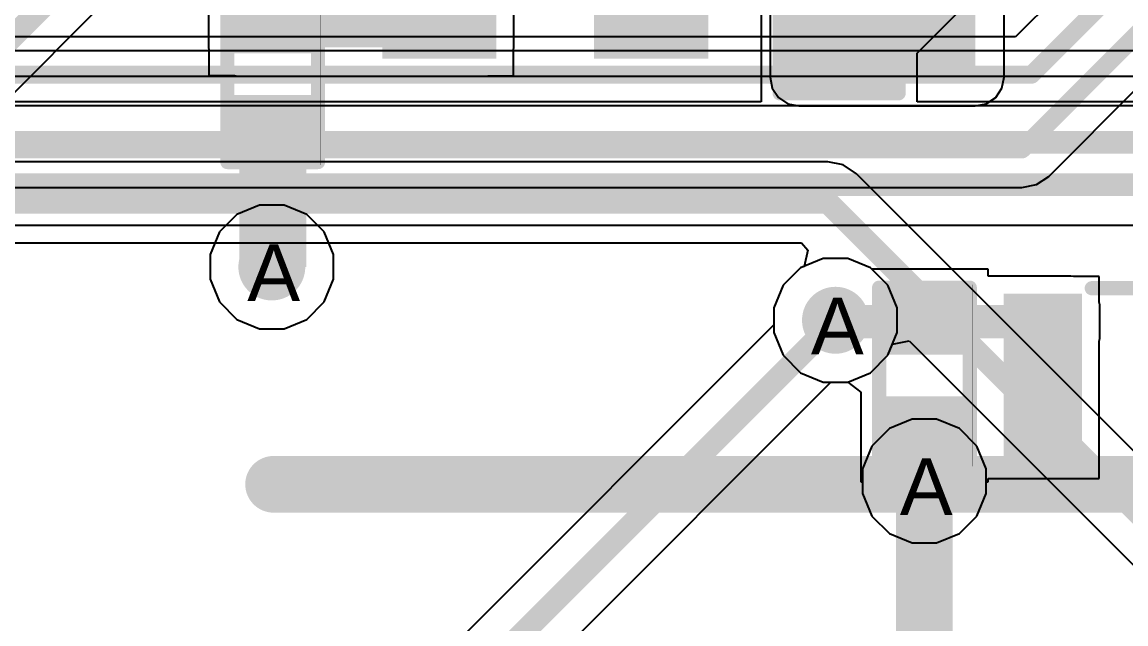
# Model space of a CAD drawing. Header units: inches. Extents: x 0 to 208, y 0 to 213.
# Drawn here: x 4.6695 to 5.0592, y 2.5091 to 2.7214 of the extents above; entities that cross this region are included whole.
import ezdxf

# ---------------------------------------------------------------- set-up
doc = ezdxf.new("R2010")
doc.units = ezdxf.units.IN
doc.header["$MEASUREMENT"] = 0
for name, color, linetype in [('Bottom Layer', 5, 'Continuous'), ('Bottom Overlay', 54, 'Continuous'), ('Bottom Paste', 16, 'Continuous'), ('Bottom Solder', 6, 'Continuous'), ('Drill Drawing', 1, 'Continuous'), ('L2_GND1', 16, 'Continuous'), ('L3_SIG1', 76, 'Continuous'), ('L4_PWR', 90, 'Continuous'), ('L5_GND2', 156, 'Continuous'), ('L6_SIG2', 130, 'Continuous'), ('L7_GND3', 216, 'Continuous'), ('Top Layer', 1, 'Continuous'), ('Top Overlay', 2, 'Continuous'), ('Top Paste', 8, 'Continuous'), ('Top Solder', 216, 'Continuous'), ('Via Holes', 16, 'Continuous')]:
    doc.layers.add(name, color=color, linetype=linetype)
doc.styles.add('Arial', font='', dxfattribs={"height": 0.2})
doc.styles.get('Arial').set_extended_font_data('Arial')

# ---------------------------------------------------------------- blocks, each defined once
blk = doc.blocks.new('R___0402_23')
at = {"layer": 'Top Layer'}
for points in [[(-0.0274998, -0.0124998), (-0.0274998, 0.0125002), (-0.0094998, 0.0125002), (-0.009499800000000001, -0.0124998)], [(0.009500199999999999, -0.0124998), (0.009500200000000002, 0.0125002), (0.0275002, 0.0125002), (0.0275002, -0.0124998)]]:
    blk.add_hatch(color=1, dxfattribs=at).paths.add_polyline_path(points)
at = {"layer": 'Top Paste'}
for points in [[(-0.0274998, -0.0124998), (-0.0274998, 0.0125002), (-0.0094998, 0.0125002), (-0.009499800000000001, -0.0124998)], [(0.009500199999999999, -0.0124998), (0.009500200000000002, 0.0125002), (0.0275002, 0.0125002), (0.0275002, -0.0124998)]]:
    blk.add_hatch(color=8, dxfattribs=at).paths.add_polyline_path(points)
at = {"layer": 'Top Solder'}
for points in [[(-0.0296652, -0.0146652), (-0.0296652, 0.0146656), (-0.007334399999999999, 0.0146656), (-0.007334400000000001, -0.0146652)], [(0.007334799999999999, -0.0146652), (0.007334800000000002, 0.0146656), (0.0296656, 0.0146656), (0.0296656, -0.0146652)]]:
    blk.add_hatch(color=216, dxfattribs=at).paths.add_polyline_path(points)
at = {"layer": 'Top Overlay'}
for points in [[(-0.0309998, 0.0160002, 0.005, 0.005, 0), (0.0310002, 0.0160002, 0.005, 0.005, 0)], [(-0.0309998, 0.0160002, 0.005, 0.005, 0), (-0.0309998, -0.0159998, 0.005, 0.005, 0)], [(0.0310002, 0.0160002, 0.005, 0.005, 0), (0.0310002, -0.0159998, 0.005, 0.005, 0)], [(-0.0309998, -0.0159998, 0.005, 0.005, 0), (0.0310002, -0.0159998, 0.005, 0.005, 0)], [(-0.0319998, -0.0169998, 0.000127, 0.000127, 0), (0.0320002, -0.0169998, 0.000127, 0.000127, 0)]]:
    blk.add_lwpolyline(points, format="xyseb", dxfattribs=at)
for points in [[(-0.0322498, 0.0160002, 0.0025, 0.0025, 1), (-0.0297498, 0.0160002, 0.0025, 0.0025, 1)], [(-0.0322498, 0.0160002, 0.0025, 0.0025, 1), (-0.0297498, 0.0160002, 0.0025, 0.0025, 1)], [(0.0297502, 0.0160002, 0.0025, 0.0025, 1), (0.0322502, 0.0160002, 0.0025, 0.0025, 1)], [(0.0297502, 0.0160002, 0.0025, 0.0025, 1), (0.0322502, 0.0160002, 0.0025, 0.0025, 1)], [(-0.0322498, -0.0159998, 0.0025, 0.0025, 1), (-0.0297498, -0.0159998, 0.0025, 0.0025, 1)], [(-0.0322498, -0.0159998, 0.0025, 0.0025, 1), (-0.0297498, -0.0159998, 0.0025, 0.0025, 1)], [(0.0297502, -0.0159998, 0.0025, 0.0025, 1), (0.0322502, -0.0159998, 0.0025, 0.0025, 1)], [(0.0297502, -0.0159998, 0.0025, 0.0025, 1), (0.0322502, -0.0159998, 0.0025, 0.0025, 1)], [(-0.0320315, -0.0169998, 6.35e-05, 6.35e-05, 1), (-0.0319681, -0.0169998, 6.35e-05, 6.35e-05, 1)], [(0.0319685, -0.0169998, 6.35e-05, 6.35e-05, 1), (0.0320319, -0.0169998, 6.35e-05, 6.35e-05, 1)]]:
    blk.add_lwpolyline(points, format="xyseb", close=True, dxfattribs=at)
blk = doc.blocks.new('R___0603_B_25')
at = {"layer": 'Bottom Layer'}
for points in [[(-0.044999, -0.0175004), (-0.044999, 0.0174996), (-0.014999, 0.0174996), (-0.014999, -0.0175004)], [(0.015001, -0.0175004), (0.015001, 0.0174996), (0.045001, 0.0174996), (0.045001, -0.0175004)]]:
    blk.add_hatch(color=5, dxfattribs=at).paths.add_polyline_path(points)
at = {"layer": 'Bottom Paste'}
for points in [[(-0.044999, -0.0175004), (-0.044999, 0.0174996), (-0.014999, 0.0174996), (-0.014999, -0.0175004)], [(0.015001, -0.0175004), (0.015001, 0.0174996), (0.045001, 0.0174996), (0.045001, -0.0175004)]]:
    blk.add_hatch(color=16, dxfattribs=at).paths.add_polyline_path(points)
at = {"layer": 'Bottom Solder'}
for points in [[(-0.048999, -0.0215004), (-0.048999, 0.0214996), (-0.010999, 0.0214996), (-0.010999, -0.0215004)], [(0.011001, -0.0215004), (0.011001, 0.0214996), (0.049001, 0.0214996), (0.049001, -0.0215004)]]:
    blk.add_hatch(color=6, dxfattribs=at).paths.add_polyline_path(points)
at = {"layer": 'Bottom Overlay'}
for points in [[(-0.047999, 0.0209996, 0.005, 0.005, 0), (-0.047999, -0.0210004, 0.005, 0.005, 0)], [(-0.047999, 0.0209996, 0.005, 0.005, 0), (0.048001, 0.0209996, 0.005, 0.005, 0)], [(0.048001, 0.0209996, 0.005, 0.005, 0), (0.048001, -0.0210004, 0.005, 0.005, 0)], [(-0.047999, -0.0210004, 0.005, 0.005, 0), (0.048001, -0.0210004, 0.005, 0.005, 0)]]:
    blk.add_lwpolyline(points, format="xyseb", dxfattribs=at)
for points in [[(-0.049249, 0.0209996, 0.0025, 0.0025, 1), (-0.046749, 0.0209996, 0.0025, 0.0025, 1)], [(-0.049249, 0.0209996, 0.0025, 0.0025, 1), (-0.046749, 0.0209996, 0.0025, 0.0025, 1)], [(0.046751, 0.0209996, 0.0025, 0.0025, 1), (0.049251, 0.0209996, 0.0025, 0.0025, 1)], [(0.046751, 0.0209996, 0.0025, 0.0025, 1), (0.049251, 0.0209996, 0.0025, 0.0025, 1)], [(-0.049249, -0.0210004, 0.0025, 0.0025, 1), (-0.046749, -0.0210004, 0.0025, 0.0025, 1)], [(-0.049249, -0.0210004, 0.0025, 0.0025, 1), (-0.046749, -0.0210004, 0.0025, 0.0025, 1)], [(0.046751, -0.0210004, 0.0025, 0.0025, 1), (0.049251, -0.0210004, 0.0025, 0.0025, 1)], [(0.046751, -0.0210004, 0.0025, 0.0025, 1), (0.049251, -0.0210004, 0.0025, 0.0025, 1)]]:
    blk.add_lwpolyline(points, format="xyseb", close=True, dxfattribs=at)
blk = doc.blocks.new('SOT_23_57')
at = {"layer": 'Top Layer'}
for points in [[(-0.01614215, 0.05747965), (0.01614135, 0.05747965), (0.01614135, 0.02125915), (-0.01614215, 0.02125915)], [(-0.05354415, -0.02126035), (-0.02126065, -0.02126035), (-0.02126065, -0.05748085), (-0.05354415, -0.05748085)], [(0.02125985, -0.02126035), (0.05354335, -0.02126035), (0.05354335, -0.05748085), (0.02125985, -0.05748085)]]:
    blk.add_hatch(color=1, dxfattribs=at).paths.add_polyline_path(points)
at = {"layer": 'Top Paste'}
for points in [[(-0.01614215, 0.05747965), (0.01614135, 0.05747965), (0.01614135, 0.02125915), (-0.01614215, 0.02125915)], [(-0.05354415, -0.02126035), (-0.02126065, -0.02126035), (-0.02126065, -0.05748085), (-0.05354415, -0.05748085)], [(0.02125985, -0.02126035), (0.05354335, -0.02126035), (0.05354335, -0.05748085), (0.02125985, -0.05748085)]]:
    blk.add_hatch(color=8, dxfattribs=at).paths.add_polyline_path(points)
at = {"layer": 'Top Solder'}
for points in [[(-0.02014215, 0.06147965), (0.02014135, 0.06147965), (0.02014135, 0.01725915), (-0.02014215, 0.01725915)], [(-0.05754415, -0.01726035), (-0.01726065, -0.01726035), (-0.01726065, -0.06148085), (-0.05754415, -0.06148085)], [(0.01725985, -0.01726035), (0.05754335, -0.01726035), (0.05754335, -0.06148085), (0.01725985, -0.06148085)]]:
    blk.add_hatch(color=216, dxfattribs=at).paths.add_polyline_path(points)
at = {"layer": 'Top Overlay'}
for points in [[(-0.0610004, 0.0319994, 0.005, 0.005, 0), (-0.0220004, 0.0319994, 0.005, 0.005, 0)], [(-0.0610004, -0.0230006, 0.005, 0.005, 0), (-0.0610004, 0.0319994, 0.005, 0.005, 0)], [(0.0219996, 0.0319994, 0.005, 0.005, 0), (0.0609996, 0.0319994, 0.005, 0.005, 0)], [(0.0609996, -0.0230006, 0.005, 0.005, 0), (0.0609996, 0.0319994, 0.005, 0.005, 0)], [(-0.0130004, -0.0310006, 0.005, 0.005, 0), (0.0129996, -0.0310006, 0.005, 0.005, 0)], [(-0.0660004, -0.0510006, 0.005, 0.005, 0), (-0.0660004, -0.0410006, 0.005, 0.005, 0)], [(-0.0660004, -0.0410006, 0.005, 0.005, 0), (-0.0610004, -0.0460006, 0.005, 0.005, 0)], [(-0.0660004, -0.0510006, 0.005, 0.005, 0), (-0.0610004, -0.0460006, 0.005, 0.005, 0)]]:
    blk.add_lwpolyline(points, format="xyseb", dxfattribs=at)
for points in [[(-0.0622504, 0.0319994, 0.0025, 0.0025, 1), (-0.0597504, 0.0319994, 0.0025, 0.0025, 1)], [(-0.0622504, 0.0319994, 0.0025, 0.0025, 1), (-0.0597504, 0.0319994, 0.0025, 0.0025, 1)], [(-0.0232504, 0.0319994, 0.0025, 0.0025, 1), (-0.0207504, 0.0319994, 0.0025, 0.0025, 1)], [(0.0207496, 0.0319994, 0.0025, 0.0025, 1), (0.0232496, 0.0319994, 0.0025, 0.0025, 1)], [(0.0597496, 0.0319994, 0.0025, 0.0025, 1), (0.0622496, 0.0319994, 0.0025, 0.0025, 1)], [(0.0597496, 0.0319994, 0.0025, 0.0025, 1), (0.0622496, 0.0319994, 0.0025, 0.0025, 1)], [(-0.0622504, -0.0230006, 0.0025, 0.0025, 1), (-0.0597504, -0.0230006, 0.0025, 0.0025, 1)], [(0.0597496, -0.0230006, 0.0025, 0.0025, 1), (0.0622496, -0.0230006, 0.0025, 0.0025, 1)], [(-0.0142504, -0.0310006, 0.0025, 0.0025, 1), (-0.0117504, -0.0310006, 0.0025, 0.0025, 1)], [(0.0117496, -0.0310006, 0.0025, 0.0025, 1), (0.0142496, -0.0310006, 0.0025, 0.0025, 1)], [(-0.0672504, -0.0410006, 0.0025, 0.0025, 1), (-0.0647504, -0.0410006, 0.0025, 0.0025, 1)], [(-0.0672504, -0.0410006, 0.0025, 0.0025, 1), (-0.0647504, -0.0410006, 0.0025, 0.0025, 1)], [(-0.0622504, -0.0460006, 0.0025, 0.0025, 1), (-0.0597504, -0.0460006, 0.0025, 0.0025, 1)], [(-0.0622504, -0.0460006, 0.0025, 0.0025, 1), (-0.0597504, -0.0460006, 0.0025, 0.0025, 1)], [(-0.0672504, -0.0510006, 0.0025, 0.0025, 1), (-0.0647504, -0.0510006, 0.0025, 0.0025, 1)], [(-0.0672504, -0.0510006, 0.0025, 0.0025, 1), (-0.0647504, -0.0510006, 0.0025, 0.0025, 1)]]:
    blk.add_lwpolyline(points, format="xyseb", close=True, dxfattribs=at)
blk = doc.blocks.new('RES_0402_B_273')
at = {"layer": 'Bottom Layer'}
for points in [[(-0.009498800000000002, 0.0125007), (-0.009498799999999998, -0.0124993), (-0.0274988, -0.0124993), (-0.0274988, 0.0125007)], [(0.0275012, 0.0125007), (0.0275012, -0.0124993), (0.009501200000000001, -0.0124993), (0.009501199999999998, 0.0125007)]]:
    blk.add_hatch(color=5, dxfattribs=at).paths.add_polyline_path(points)
at = {"layer": 'Bottom Paste'}
for points in [[(-0.009498800000000002, 0.0125007), (-0.009498799999999998, -0.0124993), (-0.0274988, -0.0124993), (-0.0274988, 0.0125007)], [(0.0275012, 0.0125007), (0.0275012, -0.0124993), (0.009501200000000001, -0.0124993), (0.009501199999999998, 0.0125007)]]:
    blk.add_hatch(color=16, dxfattribs=at).paths.add_polyline_path(points)
at = {"layer": 'Bottom Solder'}
for points in [[(-0.007333400000000001, 0.0146661), (-0.007333399999999999, -0.0146647), (-0.0296642, -0.0146647), (-0.0296642, 0.0146661)], [(0.0296666, 0.0146661), (0.0296666, -0.0146647), (0.007335800000000002, -0.0146647), (0.007335799999999998, 0.0146661)]]:
    blk.add_hatch(color=6, dxfattribs=at).paths.add_polyline_path(points)
at = {"layer": 'Bottom Overlay'}
for points in [[(-0.0309988, -0.0159993, 0.005, 0.005, 0), (-0.0309988, 0.0160007, 0.005, 0.005, 0)], [(0.0310012, 0.0160007, 0.005, 0.005, 0), (-0.0309988, 0.0160007, 0.005, 0.005, 0)], [(0.0320012, 0.0170007, 0.000127, 0.000127, 0), (-0.0319988, 0.0170007, 0.000127, 0.000127, 0)], [(0.0310012, -0.0159993, 0.005, 0.005, 0), (0.0310012, 0.0160007, 0.005, 0.005, 0)], [(0.0310012, -0.0159993, 0.005, 0.005, 0), (-0.0309988, -0.0159993, 0.005, 0.005, 0)]]:
    blk.add_lwpolyline(points, format="xyseb", dxfattribs=at)
for points in [[(-0.0322488, 0.0160007, 0.0025, 0.0025, 1), (-0.0297488, 0.0160007, 0.0025, 0.0025, 1)], [(-0.0322488, 0.0160007, 0.0025, 0.0025, 1), (-0.0297488, 0.0160007, 0.0025, 0.0025, 1)], [(-0.0320305, 0.0170007, 6.35e-05, 6.35e-05, 1), (-0.0319671, 0.0170007, 6.35e-05, 6.35e-05, 1)], [(0.0297512, 0.0160007, 0.0025, 0.0025, 1), (0.0322512, 0.0160007, 0.0025, 0.0025, 1)], [(0.0297512, 0.0160007, 0.0025, 0.0025, 1), (0.0322512, 0.0160007, 0.0025, 0.0025, 1)], [(0.0319695, 0.0170007, 6.35e-05, 6.35e-05, 1), (0.0320329, 0.0170007, 6.35e-05, 6.35e-05, 1)], [(-0.0322488, -0.0159993, 0.0025, 0.0025, 1), (-0.0297488, -0.0159993, 0.0025, 0.0025, 1)], [(-0.0322488, -0.0159993, 0.0025, 0.0025, 1), (-0.0297488, -0.0159993, 0.0025, 0.0025, 1)], [(0.0297512, -0.0159993, 0.0025, 0.0025, 1), (0.0322512, -0.0159993, 0.0025, 0.0025, 1)], [(0.0297512, -0.0159993, 0.0025, 0.0025, 1), (0.0322512, -0.0159993, 0.0025, 0.0025, 1)]]:
    blk.add_lwpolyline(points, format="xyseb", close=True, dxfattribs=at)
blk = doc.blocks.new('SOT_563_B_274')
at = {"layer": 'Bottom Layer'}
for points in [[(-0.0349603, 0.0137803), (-0.0349603, 0.0255913), (-0.0152753, 0.0255913), (-0.0152753, 0.0137803)], [(0.0152757, 0.0137803), (0.0152757, 0.0255913), (0.0349607, 0.0255913), (0.0349607, 0.0137803)], [(-0.0349603, -0.005905699999999999), (-0.0349603, 0.0059053), (-0.0152753, 0.0059053), (-0.0152753, -0.005905700000000001)], [(0.0152757, -0.005905699999999999), (0.0152757, 0.0059053), (0.0349607, 0.0059053), (0.0349607, -0.005905700000000001)], [(-0.0349603, -0.0255897), (-0.0349603, -0.0137787), (-0.0152753, -0.0137787), (-0.0152753, -0.0255897)], [(0.0152757, -0.0255897), (0.0152757, -0.0137787), (0.0349607, -0.0137787), (0.0349607, -0.0255897)]]:
    blk.add_hatch(color=5, dxfattribs=at).paths.add_polyline_path(points)
at = {"layer": 'Bottom Paste'}
for points in [[(-0.0349603, 0.0137803), (-0.0349603, 0.0255913), (-0.0152753, 0.0255913), (-0.0152753, 0.0137803)], [(0.0152757, 0.0137803), (0.0152757, 0.0255913), (0.0349607, 0.0255913), (0.0349607, 0.0137803)], [(-0.0349603, -0.005905699999999999), (-0.0349603, 0.0059053), (-0.0152753, 0.0059053), (-0.0152753, -0.005905700000000001)], [(0.0152757, -0.005905699999999999), (0.0152757, 0.0059053), (0.0349607, 0.0059053), (0.0349607, -0.005905700000000001)], [(-0.0349603, -0.0255897), (-0.0349603, -0.0137787), (-0.0152753, -0.0137787), (-0.0152753, -0.0255897)], [(0.0152757, -0.0255897), (0.0152757, -0.0137787), (0.0349607, -0.0137787), (0.0349607, -0.0255897)]]:
    blk.add_hatch(color=16, dxfattribs=at).paths.add_polyline_path(points)
at = {"layer": 'Bottom Solder'}
for points in [[(-0.0389603, 0.009780300000000002), (-0.0389603, 0.0295913), (-0.0112753, 0.0295913), (-0.0112753, 0.009780299999999999)], [(0.0112757, 0.009780300000000002), (0.0112757, 0.0295913), (0.0389607, 0.0295913), (0.0389607, 0.009780299999999999)], [(-0.0389603, -0.009905699999999998), (-0.0389603, 0.009905300000000002), (-0.0112753, 0.009905299999999999), (-0.0112753, -0.009905700000000002)], [(0.0112757, -0.009905699999999998), (0.0112757, 0.009905300000000002), (0.0389607, 0.009905299999999999), (0.0389607, -0.009905700000000002)], [(-0.0389603, -0.0295897), (-0.0389603, -0.009778699999999998), (-0.0112753, -0.009778700000000001), (-0.0112753, -0.0295897)], [(0.0112757, -0.0295897), (0.0112757, -0.009778699999999998), (0.0389607, -0.009778700000000001), (0.0389607, -0.0295897)]]:
    blk.add_hatch(color=6, dxfattribs=at).paths.add_polyline_path(points)
at = {"layer": 'Bottom Overlay'}
for points in [[(0.0078742, 0.0314958, 0.005, 0.005, 0), (-0.0078738, 0.0314958, 0.005, 0.005, 0)], [(0.0078742, -0.0314962, 0.005, 0.005, 0), (-0.0078738, -0.0314962, 0.005, 0.005, 0)]]:
    blk.add_lwpolyline(points, format="xyseb", dxfattribs=at)
for points in [[(-0.0091238, 0.0314958, 0.0025, 0.0025, 1), (-0.0066238, 0.0314958, 0.0025, 0.0025, 1)], [(0.0066242, 0.0314958, 0.0025, 0.0025, 1), (0.0091242, 0.0314958, 0.0025, 0.0025, 1)], [(-0.0091238, -0.0314962, 0.0025, 0.0025, 1), (-0.0066238, -0.0314962, 0.0025, 0.0025, 1)], [(0.0066242, -0.0314962, 0.0025, 0.0025, 1), (0.0091242, -0.0314962, 0.0025, 0.0025, 1)], [(-0.019685, -0.0393701, 0.005, 0.005, 1), (-0.027559, -0.0393701, 0.005, 0.005, 1)], [(-0.028809, -0.0393701, 0.0025, 0.0025, 1), (-0.026309, -0.0393701, 0.0025, 0.0025, 1)], [(-0.020935, -0.0393701, 0.0025, 0.0025, 1), (-0.018435, -0.0393701, 0.0025, 0.0025, 1)]]:
    blk.add_lwpolyline(points, format="xyseb", close=True, dxfattribs=at)

msp = doc.modelspace()

# ---------------------------------------------------------------- hatches: boundary and pattern name
at = {"layer": 'Bottom Layer'}
h = msp.add_hatch(color=5, dxfattribs=at)
edge = h.paths.add_edge_path()
edge.add_arc((4.7576878, 2.635), 0.011811, 0, 360)
h = msp.add_hatch(color=5, dxfattribs=at)
edge = h.paths.add_edge_path()
edge.add_arc((4.9566558, 2.6161902), 0.011811, 0, 360)
for points in [[(4.9566558, 2.6097782), (5.0397238, 2.6097782), (5.0397238, 2.6215902), (4.9566558, 2.6215902)], [(4.9762438, 2.5594562), (4.9998278, 2.5594562), (4.9998278, 2.5781922), (4.9762438, 2.5781922)]]:
    msp.add_hatch(color=5, dxfattribs=at).paths.add_polyline_path(points)
h = msp.add_hatch(color=5, dxfattribs=at)
edge = h.paths.add_edge_path()
edge.add_arc((4.9880278, 2.5594562), 0.011811, 0, 360)
at = {"layer": 'L2_GND1'}
h = msp.add_hatch(color=16, dxfattribs=at)
edge = h.paths.add_edge_path()
edge.add_arc((4.7576878, 2.635), 0.011811, 0, 360)
h = msp.add_hatch(color=16, dxfattribs=at)
edge = h.paths.add_edge_path()
edge.add_arc((4.9566558, 2.6161902), 0.011811, 0, 360)
h = msp.add_hatch(color=16, dxfattribs=at)
edge = h.paths.add_edge_path()
edge.add_arc((4.9880278, 2.5594562), 0.011811, 0, 360)
at = {"layer": 'L3_SIG1'}
h = msp.add_hatch(color=76, dxfattribs=at)
edge = h.paths.add_edge_path()
edge.add_arc((4.7576878, 2.635), 0.011811, 0, 360)
h = msp.add_hatch(color=76, dxfattribs=at)
edge = h.paths.add_edge_path()
edge.add_arc((4.9566558, 2.6161902), 0.011811, 0, 360)
h = msp.add_hatch(color=76, dxfattribs=at)
edge = h.paths.add_edge_path()
edge.add_arc((4.9880278, 2.5594562), 0.011811, 0, 360)
at = {"layer": 'L4_PWR'}
h = msp.add_hatch(color=90, dxfattribs=at)
edge = h.paths.add_edge_path()
edge.add_arc((4.7576878, 2.635), 0.011811, 0, 360)
h = msp.add_hatch(color=90, dxfattribs=at)
edge = h.paths.add_edge_path()
edge.add_arc((4.9566558, 2.6161902), 0.011811, 0, 360)
h = msp.add_hatch(color=90, dxfattribs=at)
edge = h.paths.add_edge_path()
edge.add_arc((4.9880278, 2.5594562), 0.011811, 0, 360)
at = {"layer": 'L5_GND2'}
h = msp.add_hatch(color=156, dxfattribs=at)
edge = h.paths.add_edge_path()
edge.add_arc((4.7576878, 2.635), 0.011811, 0, 360)
h = msp.add_hatch(color=156, dxfattribs=at)
edge = h.paths.add_edge_path()
edge.add_arc((4.9566558, 2.6161902), 0.011811, 0, 360)
h = msp.add_hatch(color=156, dxfattribs=at)
edge = h.paths.add_edge_path()
edge.add_arc((4.9880278, 2.5594562), 0.011811, 0, 360)
at = {"layer": 'L6_SIG2'}
h = msp.add_hatch(color=130, dxfattribs=at)
edge = h.paths.add_edge_path()
edge.add_arc((4.7576878, 2.635), 0.011811, 0, 360)
h = msp.add_hatch(color=130, dxfattribs=at)
edge = h.paths.add_edge_path()
edge.add_arc((4.9566558, 2.6161902), 0.011811, 0, 360)
h = msp.add_hatch(color=130, dxfattribs=at)
edge = h.paths.add_edge_path()
edge.add_arc((4.9880278, 2.5594562), 0.011811, 0, 360)
at = {"layer": 'L7_GND3'}
h = msp.add_hatch(color=216, dxfattribs=at)
edge = h.paths.add_edge_path()
edge.add_arc((4.7576878, 2.635), 0.011811, 0, 360)
h = msp.add_hatch(color=216, dxfattribs=at)
edge = h.paths.add_edge_path()
edge.add_arc((4.9566558, 2.6161902), 0.011811, 0, 360)
h = msp.add_hatch(color=216, dxfattribs=at)
edge = h.paths.add_edge_path()
edge.add_arc((4.9880278, 2.5594562), 0.011811, 0, 360)
at = {"layer": 'Top Layer'}
for points in [[(4.7454998, 2.7125002), (4.7704998, 2.7125002), (4.7704998, 2.7730002), (4.7454998, 2.7730002)], [(4.9437718, 2.7020002), (5.0059998, 2.7020002), (5.0059998, 2.7564682), (4.9437718, 2.7564682)], [(4.7454998, 2.7124882), (4.8329458, 2.7124882), (4.8329458, 2.7487082), (4.7454998, 2.7487082)], [(4.7698198, 2.6845002), (4.7462358, 2.6845002), (4.7462358, 2.635), (4.7698198, 2.635)]]:
    msp.add_hatch(color=1, dxfattribs=at).paths.add_polyline_path(points)
h = msp.add_hatch(color=1, dxfattribs=at)
edge = h.paths.add_edge_path()
edge.add_arc((4.7576878, 2.635), 0.011811, 0, 360)
h = msp.add_hatch(color=1, dxfattribs=at)
edge = h.paths.add_edge_path()
edge.add_arc((4.9566558, 2.6161902), 0.011811, 0, 360)
h = msp.add_hatch(color=1, dxfattribs=at)
edge = h.paths.add_edge_path()
edge.add_arc((4.9880278, 2.5594562), 0.011811, 0, 360)
at = {"layer": 'Via Holes'}
h = msp.add_hatch(color=7, dxfattribs=at)
edge = h.paths.add_edge_path()
edge.add_arc((4.7576878, 2.635), 0.0059055, 0, 360)
h = msp.add_hatch(color=7, dxfattribs=at)
edge = h.paths.add_edge_path()
edge.add_arc((4.9566558, 2.6161902), 0.0059055, 0, 360)
h = msp.add_hatch(color=7, dxfattribs=at)
edge = h.paths.add_edge_path()
edge.add_arc((4.9880278, 2.5594562), 0.0059055, 0, 360)

# ---------------------------------------------------------------- linework, layer by layer
at = {"layer": 'Bottom Layer'}
for p, q in [((4.9304458, 2.7392642), (4.9304458, 2.6932743)), ((4.9854458, 2.7104258), (5.0066428, 2.7316229)), ((4.9854458, 2.6932743), (4.9854458, 2.7104258)), ((4.9304458, 2.6932743), (4.3832136, 2.6932743)), ((5.0637829, 2.6932743), (4.9854458, 2.6932743)), ((4.2829122, 2.6497257), (5.1533839, 2.6497257)), ((4.9523173, 2.6380012), (4.9443009, 2.6346807)), ((4.9609943, 2.6380012), (4.9523173, 2.6380012)), ((4.9690107, 2.6346807), (4.9609943, 2.6380012)), ((4.9443009, 2.6346807), (4.9381653, 2.6285451)), ((4.9695012, 2.6341902), (4.9690107, 2.6346807)), ((5.0105638, 2.6341902), (4.9695012, 2.6341902)), ((5.0105638, 2.6317861), (5.0105638, 2.6341902)), ((5.0397238, 2.6317861), (5.0105638, 2.6317861)), ((5.0407112, 2.6315897), (5.0397238, 2.6317861)), ((5.0497243, 2.6315897), (5.0407112, 2.6315897)), ((5.0497243, 2.6225726), (5.0497243, 2.6315897)), ((4.9381653, 2.6285451), (4.9348448, 2.6205287)), ((5.0499197, 2.6215902), (5.0497243, 2.6225726)), ((4.9348448, 2.6205287), (4.9348448, 2.6118517)), ((5.0499197, 2.6097782), (5.0499197, 2.6215902)), ((4.9348448, 2.6118517), (4.9381653, 2.6038353)), ((5.0497243, 2.6087958), (5.0499197, 2.6097782)), ((5.0497243, 2.5604087), (5.0497243, 2.6087958)), ((4.9381653, 2.6038353), (4.9443009, 2.5976997)), ((4.9443009, 2.5976997), (4.9523173, 2.5943792)), ((4.9523173, 2.5943792), (4.9609942, 2.5943792)), ((4.9609942, 2.5943792), (4.9655638, 2.5908599)), ((4.9655638, 2.5908599), (4.9655638, 2.5591902)), ((5.0105638, 2.5591902), (5.0105638, 2.5604087)), ((5.0105638, 2.5604087), (5.0497243, 2.5604087)), ((4.9655638, 2.5591902), (4.9661008, 2.5591902)), ((4.9661008, 2.5591902), (4.9662168, 2.5586071)), ((4.9662168, 2.5586071), (4.9662168, 2.5551177)), ((5.0098388, 2.5585266), (5.0099708, 2.5591902)), ((5.0098388, 2.5551177), (5.0098388, 2.5585266)), ((5.0099708, 2.5591902), (5.0105638, 2.5591902)), ((4.9662168, 2.5551177), (4.9695373, 2.5471013)), ((5.0065183, 2.5471013), (5.0098388, 2.5551177)), ((4.9695373, 2.5471013), (4.9756729, 2.5409657)), ((5.0003827, 2.5409657), (5.0065183, 2.5471013)), ((4.9756729, 2.5409657), (4.9836893, 2.5376452)), ((4.9923663, 2.5376452), (5.0003827, 2.5409657)), ((4.9836893, 2.5376452), (4.9923663, 2.5376452))]:
    msp.add_line(p, q, dxfattribs=at)
for points in [[(4.9654458, 2.7192642, 0.02, 0.02, 0), (4.9952791, 2.7490975, 0.02, 0.02, 0)], [(4.9566558, 2.7142422, 0.02, 0.02, 0), (4.9616778, 2.7192642, 0.02, 0.02, 0)], [(4.9616778, 2.7192642, 0.02, 0.02, 0), (4.9654458, 2.7192642, 0.02, 0.02, 0)], [(4.9579398, 2.7142562, 0.01, 0.01, 0), (4.9579458, 2.7142642, 0.01, 0.01, 0)], [(4.2707864, 2.679, 0.008, 0.008, 0), (5.0696956, 2.679, 0.008, 0.008, 0)], [(4.2769996, 2.664, 0.008, 0.008, 0), (5.1592966, 2.664, 0.008, 0.008, 0)]]:
    msp.add_lwpolyline(points, format="xyseb", dxfattribs=at)
for points in [[(4.9566778, 2.7192642, 0.01, 0.01, 1), (4.9666778, 2.7192642, 0.01, 0.01, 1)], [(4.9566778, 2.7192642, 0.01, 0.01, 1), (4.9666778, 2.7192642, 0.01, 0.01, 1)], [(4.9604458, 2.7192642, 0.01, 0.01, 1), (4.9704458, 2.7192642, 0.01, 0.01, 1)], [(4.9604458, 2.7192642, 0.01, 0.01, 1), (4.9704458, 2.7192642, 0.01, 0.01, 1)], [(4.9516558, 2.7142422, 0.01, 0.01, 1), (4.9616558, 2.7142422, 0.01, 0.01, 1)], [(4.9554398, 2.7142562, 0.005, 0.005, 1), (4.9604398, 2.7142562, 0.005, 0.005, 1)], [(4.9554458, 2.7142642, 0.005, 0.005, 1), (4.9604458, 2.7142642, 0.005, 0.005, 1)]]:
    msp.add_lwpolyline(points, format="xyseb", close=True, dxfattribs=at)
at = {"layer": 'L2_GND1'}
for p, q in [((4.9523173, 2.6380012), (4.9443009, 2.6346807)), ((4.9609943, 2.6380012), (4.9523173, 2.6380012)), ((4.9690107, 2.6346807), (4.9609943, 2.6380012)), ((4.9443009, 2.6346807), (4.9381653, 2.6285451)), ((4.9751463, 2.6285451), (4.9690107, 2.6346807)), ((4.9381653, 2.6285451), (4.9348448, 2.6205287)), ((4.9784668, 2.6205287), (4.9751463, 2.6285451)), ((4.9348448, 2.6205287), (4.9348448, 2.6118517)), ((4.9784668, 2.6118517), (4.9784668, 2.6205287)), ((4.9348448, 2.6118517), (4.9381653, 2.6038353)), ((4.9751463, 2.6038353), (4.9784668, 2.6118517)), ((4.9381653, 2.6038353), (4.9443009, 2.5976997)), ((4.9690107, 2.5976997), (4.9751463, 2.6038353)), ((4.9443009, 2.5976997), (4.9523173, 2.5943792)), ((4.9609943, 2.5943792), (4.9690107, 2.5976997)), ((4.9523173, 2.5943792), (4.9609943, 2.5943792)), ((4.9836893, 2.5812672), (4.9756729, 2.5779467)), ((4.9923663, 2.5812672), (4.9836893, 2.5812672)), ((5.0003827, 2.5779467), (4.9923663, 2.5812672)), ((4.9756729, 2.5779467), (4.9695373, 2.5718111)), ((5.0065183, 2.5718111), (5.0003827, 2.5779467)), ((4.9695373, 2.5718111), (4.9662168, 2.5637947)), ((5.0098388, 2.5637947), (5.0065183, 2.5718111)), ((4.9662168, 2.5637947), (4.9662168, 2.5551177)), ((5.0098388, 2.5551177), (5.0098388, 2.5637947)), ((4.9662168, 2.5551177), (4.9695373, 2.5471013)), ((5.0065183, 2.5471013), (5.0098388, 2.5551177)), ((4.9695373, 2.5471013), (4.9756729, 2.5409657)), ((5.0003827, 2.5409657), (5.0065183, 2.5471013)), ((4.9756729, 2.5409657), (4.9836893, 2.5376452)), ((4.9923663, 2.5376452), (5.0003827, 2.5409657)), ((4.9836893, 2.5376452), (4.9923663, 2.5376452))]:
    msp.add_line(p, q, dxfattribs=at)
at = {"layer": 'L3_SIG1'}
for p, q in [((4.9523173, 2.6380012), (4.9443009, 2.6346807)), ((4.9609943, 2.6380012), (4.9523173, 2.6380012)), ((4.9690107, 2.6346807), (4.9609943, 2.6380012)), ((4.9443009, 2.6346807), (4.9381653, 2.6285451)), ((4.9751463, 2.6285451), (4.9690107, 2.6346807)), ((4.9381653, 2.6285451), (4.9348448, 2.6205287)), ((4.9784668, 2.6205287), (4.9751463, 2.6285451)), ((4.9348448, 2.6205287), (4.9348448, 2.6118517)), ((4.9784668, 2.6118517), (4.9784668, 2.6205287)), ((4.9348448, 2.6118517), (4.9381653, 2.6038353)), ((4.9751463, 2.6038353), (4.9784668, 2.6118517)), ((4.9381653, 2.6038353), (4.9443009, 2.5976997)), ((4.9690107, 2.5976997), (4.9751463, 2.6038353)), ((4.9443009, 2.5976997), (4.9523173, 2.5943792)), ((4.9609943, 2.5943792), (4.9690107, 2.5976997)), ((4.9523173, 2.5943792), (4.9609943, 2.5943792)), ((4.9836893, 2.5812672), (4.9756729, 2.5779467)), ((4.9923663, 2.5812672), (4.9836893, 2.5812672)), ((5.0003827, 2.5779467), (4.9923663, 2.5812672)), ((4.9756729, 2.5779467), (4.9695373, 2.5718111)), ((5.0065183, 2.5718111), (5.0003827, 2.5779467)), ((4.9695373, 2.5718111), (4.9662168, 2.5637947)), ((5.0098388, 2.5637947), (5.0065183, 2.5718111)), ((4.9662168, 2.5637947), (4.9662168, 2.5551177)), ((5.0098388, 2.5551177), (5.0098388, 2.5637947)), ((4.9662168, 2.5551177), (4.9695373, 2.5471013)), ((5.0065183, 2.5471013), (5.0098388, 2.5551177)), ((4.9695373, 2.5471013), (4.9756729, 2.5409657)), ((5.0003827, 2.5409657), (5.0065183, 2.5471013)), ((4.9756729, 2.5409657), (4.9836893, 2.5376452)), ((4.9923663, 2.5376452), (5.0003827, 2.5409657)), ((4.9836893, 2.5376452), (4.9923663, 2.5376452))]:
    msp.add_line(p, q, dxfattribs=at)
msp.add_lwpolyline([(4.9566198, 2.6152262, 0.008, 0.008, 0), (4.9566558, 2.6151902, 0.008, 0.008, 0)], format="xyseb", dxfattribs=at)
for points in [[(4.9546198, 2.6152262, 0.004, 0.004, 1), (4.9586198, 2.6152262, 0.004, 0.004, 1)], [(4.9546558, 2.6151902, 0.004, 0.004, 1), (4.9586558, 2.6151902, 0.004, 0.004, 1)]]:
    msp.add_lwpolyline(points, format="xyseb", close=True, dxfattribs=at)
at = {"layer": 'L4_PWR'}
for p, q in [((5.0681488, 2.7021959), (4.3808668, 2.7021959)), ((4.3781858, 2.692), (5.0693607, 2.692)), ((4.7533493, 2.656811), (4.7453329, 2.6534905)), ((4.7620263, 2.656811), (4.7533493, 2.656811)), ((4.7700427, 2.6534905), (4.7620263, 2.656811)), ((4.7453329, 2.6534905), (4.7391973, 2.6473549)), ((4.7761783, 2.6473549), (4.7700427, 2.6534905)), ((4.7391973, 2.6473549), (4.7358768, 2.6393385)), ((4.7794988, 2.6393385), (4.7761783, 2.6473549)), ((4.7358768, 2.6393385), (4.7358768, 2.6306615)), ((4.7794988, 2.6306615), (4.7794988, 2.6393385)), ((4.9523173, 2.6380012), (4.9443009, 2.6346807)), ((4.9609943, 2.6380012), (4.9523173, 2.6380012)), ((4.9690107, 2.6346807), (4.9609943, 2.6380012)), ((4.9443009, 2.6346807), (4.9381653, 2.6285451)), ((4.9751463, 2.6285451), (4.9690107, 2.6346807)), ((4.7358768, 2.6306615), (4.7391973, 2.6226451)), ((4.7761783, 2.6226451), (4.7794988, 2.6306615)), ((4.9381653, 2.6285451), (4.9348448, 2.6205287)), ((4.9784668, 2.6205287), (4.9751463, 2.6285451)), ((4.7391973, 2.6226451), (4.7453329, 2.6165095)), ((4.7700427, 2.6165095), (4.7761783, 2.6226451)), ((4.9348448, 2.6205287), (4.9348448, 2.6118517)), ((4.9784668, 2.6118517), (4.9784668, 2.6205287)), ((4.7453329, 2.6165095), (4.7533493, 2.613189)), ((4.7620263, 2.613189), (4.7700427, 2.6165095)), ((4.7533493, 2.613189), (4.7620263, 2.613189)), ((4.9348448, 2.6118517), (4.9381653, 2.6038353)), ((4.9751463, 2.6038353), (4.9784668, 2.6118517)), ((4.9381653, 2.6038353), (4.9443009, 2.5976997)), ((4.9690107, 2.5976997), (4.9751463, 2.6038353)), ((4.9443009, 2.5976997), (4.9523173, 2.5943792)), ((4.9609943, 2.5943792), (4.9690107, 2.5976997)), ((4.9523173, 2.5943792), (4.9609943, 2.5943792))]:
    msp.add_line(p, q, dxfattribs=at)
for points in [[(4.75831, 2.55831, 0.02, 0.02, 0), (4.9880278, 2.55831, 0.02, 0.02, 0)], [(4.9880278, 2.55831, 0.02, 0.02, 0), (4.9880278, 2.5594562, 0.02, 0.02, 0)], [(4.9880278, 2.55831, 0.02, 0.02, 0), (5.1043643, 2.55831, 0.02, 0.02, 0)], [(4.9880278, 2.4631878, 0.02, 0.02, 0), (4.9880278, 2.55831, 0.02, 0.02, 0)]]:
    msp.add_lwpolyline(points, format="xyseb", dxfattribs=at)
for points in [[(4.75331, 2.55831, 0.01, 0.01, 1), (4.76331, 2.55831, 0.01, 0.01, 1)], [(4.9830278, 2.5594562, 0.01, 0.01, 1), (4.9930278, 2.5594562, 0.01, 0.01, 1)], [(4.9830278, 2.55831, 0.01, 0.01, 1), (4.9930278, 2.55831, 0.01, 0.01, 1)], [(4.9830278, 2.55831, 0.01, 0.01, 1), (4.9930278, 2.55831, 0.01, 0.01, 1)], [(4.9830278, 2.55831, 0.01, 0.01, 1), (4.9930278, 2.55831, 0.01, 0.01, 1)], [(4.9830278, 2.55831, 0.01, 0.01, 1), (4.9930278, 2.55831, 0.01, 0.01, 1)]]:
    msp.add_lwpolyline(points, format="xyseb", close=True, dxfattribs=at)
at = {"layer": 'L5_GND2'}
for p, q in [((4.6220935, 2.6519065), (4.7043759, 2.734189)), ((4.9523173, 2.6380012), (4.9443009, 2.6346807)), ((4.9609943, 2.6380012), (4.9523173, 2.6380012)), ((4.9690107, 2.6346807), (4.9609943, 2.6380012)), ((4.9443009, 2.6346807), (4.9381653, 2.6285451)), ((4.9751463, 2.6285451), (4.9690107, 2.6346807)), ((4.9381653, 2.6285451), (4.9348448, 2.6205287)), ((4.9784668, 2.6205287), (4.9751463, 2.6285451)), ((4.9348448, 2.6205287), (4.9348448, 2.6118517)), ((4.9784668, 2.6118517), (4.9784668, 2.6205287)), ((4.9348448, 2.6118517), (4.9381653, 2.6038353)), ((4.9751463, 2.6038353), (4.9784668, 2.6118517)), ((4.9381653, 2.6038353), (4.9443009, 2.5976997)), ((4.9690107, 2.5976997), (4.9751463, 2.6038353)), ((4.9443009, 2.5976997), (4.9523173, 2.5943792)), ((4.9609943, 2.5943792), (4.9690107, 2.5976997)), ((4.9523173, 2.5943792), (4.9609943, 2.5943792)), ((4.9836893, 2.5812672), (4.9756729, 2.5779467)), ((4.9923663, 2.5812672), (4.9836893, 2.5812672)), ((5.0003827, 2.5779467), (4.9923663, 2.5812672)), ((4.9756729, 2.5779467), (4.9695373, 2.5718111)), ((5.0065183, 2.5718111), (5.0003827, 2.5779467)), ((4.9695373, 2.5718111), (4.9662168, 2.5637947)), ((5.0098388, 2.5637947), (5.0065183, 2.5718111)), ((4.9662168, 2.5637947), (4.9662168, 2.5551177)), ((5.0098388, 2.5551177), (5.0098388, 2.5637947)), ((4.9662168, 2.5551177), (4.9695373, 2.5471013)), ((5.0065183, 2.5471013), (5.0098388, 2.5551177)), ((4.9695373, 2.5471013), (4.9756729, 2.5409657)), ((5.0003827, 2.5409657), (5.0065183, 2.5471013)), ((4.9756729, 2.5409657), (4.9836893, 2.5376452)), ((4.9923663, 2.5376452), (5.0003827, 2.5409657)), ((4.9836893, 2.5376452), (4.9923663, 2.5376452))]:
    msp.add_line(p, q, dxfattribs=at)
msp.add_lwpolyline([(4.612, 2.662, 0.008, 0.008, 0), (4.706, 2.756, 0.008, 0.008, 0)], format="xyseb", dxfattribs=at)
at = {"layer": 'L6_SIG2'}
for p, q in [((5.1861909, 2.8821737), (5.0202511, 2.7162339)), ((5.0202511, 2.7162339), (4.57271, 2.7162339)), ((5.0319446, 2.6669618), (5.0635294, 2.6985466)), ((5.0275899, 2.6640521), (5.0319446, 2.6669618)), ((4.6275255, 2.6630303), (5.0224532, 2.6630303)), ((5.0224532, 2.6630303), (5.0275899, 2.6640521)), ((4.9523173, 2.6380012), (4.9443009, 2.6346807)), ((4.9609943, 2.6380012), (4.9523173, 2.6380012)), ((4.9690107, 2.6346807), (4.9609943, 2.6380012)), ((4.9443009, 2.6346807), (4.9381653, 2.6285451)), ((4.9751463, 2.6285451), (4.9690107, 2.6346807)), ((4.9381653, 2.6285451), (4.9348448, 2.6205287)), ((4.9784668, 2.6205287), (4.9751463, 2.6285451)), ((4.9348448, 2.6205287), (4.9348448, 2.6118517)), ((4.9784668, 2.6118517), (4.9784668, 2.6205287)), ((4.9348448, 2.6118517), (4.9381653, 2.6038353)), ((4.9751463, 2.6038353), (4.9784668, 2.6118517)), ((4.9381653, 2.6038353), (4.9443009, 2.5976997)), ((4.9690107, 2.5976997), (4.9751463, 2.6038353)), ((4.9443009, 2.5976997), (4.9523173, 2.5943792)), ((4.9609943, 2.5943792), (4.9690107, 2.5976997)), ((4.9523173, 2.5943792), (4.9609943, 2.5943792)), ((4.9836893, 2.5812672), (4.9756729, 2.5779467)), ((4.9923663, 2.5812672), (4.9836893, 2.5812672)), ((5.0003827, 2.5779467), (4.9923663, 2.5812672)), ((4.9756729, 2.5779467), (4.9695373, 2.5718111)), ((5.0065183, 2.5718111), (5.0003827, 2.5779467)), ((4.9695373, 2.5718111), (4.9662168, 2.5637947)), ((5.0098388, 2.5637947), (5.0065183, 2.5718111)), ((4.9662168, 2.5637947), (4.9662168, 2.5551177)), ((5.0098388, 2.5551177), (5.0098388, 2.5637947)), ((4.9662168, 2.5551177), (4.9695373, 2.5471013)), ((5.0065183, 2.5471013), (5.0098388, 2.5551177)), ((4.9695373, 2.5471013), (4.9756729, 2.5409657)), ((5.0003827, 2.5409657), (5.0065183, 2.5471013)), ((4.9756729, 2.5409657), (4.9836893, 2.5376452)), ((4.9923663, 2.5376452), (5.0003827, 2.5409657)), ((4.9836893, 2.5376452), (4.9923663, 2.5376452))]:
    msp.add_line(p, q, dxfattribs=at)
for points in [[(5.025811, 2.702811, 0.00633, 0.00633, 0), (5.1996138, 2.8766138, 0.00633, 0.00633, 0)], [(5.0224532, 2.6764532, 0.00633, 0.00633, 0), (5.215, 2.869, 0.00633, 0.00633, 0)], [(4.6630952, 2.702811, 0.00633, 0.00633, 0), (5.025811, 2.702811, 0.00633, 0.00633, 0)], [(4.6204326, 2.6764532, 0.00633, 0.00633, 0), (4.737, 2.6764532, 0.00633, 0.00633, 0)], [(4.737, 2.6764532, 0.00633, 0.00633, 0), (5.0224532, 2.6764532, 0.00633, 0.00633, 0)]]:
    msp.add_lwpolyline(points, format="xyseb", dxfattribs=at)
for points in [[(5.0242285, 2.702811, 0.003165, 0.003165, 1), (5.0273935, 2.702811, 0.003165, 0.003165, 1)], [(5.0242285, 2.702811, 0.003165, 0.003165, 1), (5.0273935, 2.702811, 0.003165, 0.003165, 1)], [(4.7354175, 2.6764532, 0.003165, 0.003165, 1), (4.7385825, 2.6764532, 0.003165, 0.003165, 1)], [(4.7354175, 2.6764532, 0.003165, 0.003165, 1), (4.7385825, 2.6764532, 0.003165, 0.003165, 1)], [(5.0208707, 2.6764532, 0.003165, 0.003165, 1), (5.0240357, 2.6764532, 0.003165, 0.003165, 1)], [(5.0208707, 2.6764532, 0.003165, 0.003165, 1), (5.0240357, 2.6764532, 0.003165, 0.003165, 1)]]:
    msp.add_lwpolyline(points, format="xyseb", close=True, dxfattribs=at)
at = {"layer": 'L7_GND3'}
for p, q in [((4.3836278, 2.7113477), (5.0668569, 2.7113477)), ((4.9539365, 2.6720853), (4.1518115, 2.6720853)), ((4.953937, 2.6720854), (4.9539365, 2.6720853)), ((4.9593995, 2.6709987), (4.953937, 2.6720854)), ((4.9640305, 2.6679045), (4.9593995, 2.6709987)), ((5.0775533, 2.5543817), (4.9640305, 2.6679045)), ((4.1577236, 2.6435367), (4.9447118, 2.6435367)), ((4.9447118, 2.6435367), (4.9469262, 2.6409135)), ((4.9469262, 2.6409135), (4.9455973, 2.6352177)), ((4.9443009, 2.6346807), (4.9381653, 2.6285451)), ((4.9455973, 2.6352177), (4.9443009, 2.6346807)), ((4.9381653, 2.6285451), (4.9348448, 2.6205287)), ((4.9348448, 2.6205287), (4.9348448, 2.6145661)), ((4.9348448, 2.6145661), (4.7382781, 2.4179995)), ((4.9751463, 2.6038353), (4.9767596, 2.6077302)), ((4.9767596, 2.6077302), (4.9826576, 2.6089034)), ((4.9826576, 2.6089034), (5.1636828, 2.4278783)), ((4.9690107, 2.5976997), (4.9751463, 2.6038353)), ((4.9609943, 2.5943792), (4.9690107, 2.5976997)), ((4.8057388, 2.4450862), (4.9550317, 2.5943792)), ((4.9550317, 2.5943792), (4.9609943, 2.5943792)), ((4.9836893, 2.5812672), (4.9756729, 2.5779467)), ((4.9923663, 2.5812672), (4.9836893, 2.5812672)), ((5.0003827, 2.5779467), (4.9923663, 2.5812672)), ((4.9756729, 2.5779467), (4.9695373, 2.5718111)), ((5.0065183, 2.5718111), (5.0003827, 2.5779467)), ((4.9695373, 2.5718111), (4.9662168, 2.5637947)), ((5.0098388, 2.5637947), (5.0065183, 2.5718111)), ((4.9662168, 2.5637947), (4.9662168, 2.5551177)), ((5.0098388, 2.5551177), (5.0098388, 2.5637947)), ((4.9662168, 2.5551177), (4.9695373, 2.5471013)), ((5.0065183, 2.5471013), (5.0098388, 2.5551177)), ((4.9695373, 2.5471013), (4.9756729, 2.5409657)), ((5.0003827, 2.5409657), (5.0065183, 2.5471013)), ((4.9756729, 2.5409657), (4.9836893, 2.5376452)), ((4.9923663, 2.5376452), (5.0003827, 2.5409657)), ((4.9836893, 2.5376452), (4.9923663, 2.5376452))]:
    msp.add_line(p, q, dxfattribs=at)
for points in [[(4.151811, 2.657811, 0.008, 0.008, 0), (4.953937, 2.657811, 0.008, 0.008, 0)], [(4.953937, 2.657811, 0.008, 0.008, 0), (5.1854938, 2.4262542, 0.008, 0.008, 0)], [(4.7441908, 2.4037252, 0.008, 0.008, 0), (4.9566558, 2.6161902, 0.008, 0.008, 0)]]:
    msp.add_lwpolyline(points, format="xyseb", dxfattribs=at)
for points in [[(4.951937, 2.657811, 0.004, 0.004, 1), (4.955937, 2.657811, 0.004, 0.004, 1)], [(4.951937, 2.657811, 0.004, 0.004, 1), (4.955937, 2.657811, 0.004, 0.004, 1)], [(4.9546558, 2.6161902, 0.004, 0.004, 1), (4.9586558, 2.6161902, 0.004, 0.004, 1)]]:
    msp.add_lwpolyline(points, format="xyseb", close=True, dxfattribs=at)
at = {"layer": 'Top Layer'}
for p, q in [((4.9335759, 2.7564682), (4.9335759, 2.7020002)), ((4.7353039, 2.7487082), (4.7353039, 2.7124882)), ((4.8431417, 2.7124882), (4.8431417, 2.7487082)), ((5.0161957, 2.7020002), (5.0161957, 2.7426402)), ((4.7353039, 2.7124882), (4.7354998, 2.7115033)), ((4.8429455, 2.7115018), (4.8431417, 2.7124882)), ((4.7354998, 2.7115033), (4.7354998, 2.7025002)), ((4.8429455, 2.702488), (4.8429455, 2.7115018)), ((4.7354998, 2.7025002), (4.7444546, 2.7025002)), ((4.7444546, 2.7025002), (4.7454998, 2.7022923)), ((4.7454998, 2.7022923), (4.8329458, 2.7022923)), ((4.8329458, 2.7022923), (4.8339297, 2.702488)), ((4.8339297, 2.702488), (4.8429455, 2.702488)), ((4.9335759, 2.7020002), (4.934352, 2.6980984)), ((5.0154196, 2.6980984), (5.0161957, 2.7020002)), ((4.934352, 2.6980984), (4.9365622, 2.6947906)), ((5.0132094, 2.6947906), (5.0154196, 2.6980984)), ((4.9365622, 2.6947906), (4.93987, 2.6925804)), ((4.93987, 2.6925804), (4.9437718, 2.6918043)), ((5.0059998, 2.6918043), (5.0099016, 2.6925804)), ((5.0099016, 2.6925804), (5.0132094, 2.6947906)), ((4.9437718, 2.6918043), (5.0059998, 2.6918043)), ((4.9523173, 2.6380012), (4.9443009, 2.6346807)), ((4.9609943, 2.6380012), (4.9523173, 2.6380012)), ((4.9690107, 2.6346807), (4.9609943, 2.6380012)), ((4.9443009, 2.6346807), (4.9381653, 2.6285451)), ((4.9751463, 2.6285451), (4.9690107, 2.6346807)), ((4.9381653, 2.6285451), (4.9348448, 2.6205287)), ((4.9784668, 2.6205287), (4.9751463, 2.6285451)), ((4.9348448, 2.6205287), (4.9348448, 2.6118517)), ((4.9784668, 2.6118517), (4.9784668, 2.6205287)), ((4.9348448, 2.6118517), (4.9381653, 2.6038353)), ((4.9751463, 2.6038353), (4.9784668, 2.6118517)), ((4.9381653, 2.6038353), (4.9443009, 2.5976997)), ((4.9690107, 2.5976997), (4.9751463, 2.6038353)), ((4.9443009, 2.5976997), (4.9523173, 2.5943792)), ((4.9609943, 2.5943792), (4.9690107, 2.5976997)), ((4.9523173, 2.5943792), (4.9609943, 2.5943792)), ((4.9836893, 2.5812672), (4.9756729, 2.5779467)), ((4.9923663, 2.5812672), (4.9836893, 2.5812672)), ((5.0003827, 2.5779467), (4.9923663, 2.5812672)), ((4.9756729, 2.5779467), (4.9695373, 2.5718111)), ((5.0065183, 2.5718111), (5.0003827, 2.5779467)), ((4.9695373, 2.5718111), (4.9662168, 2.5637947)), ((5.0098388, 2.5637947), (5.0065183, 2.5718111)), ((4.9662168, 2.5637947), (4.9662168, 2.5551177)), ((5.0098388, 2.5551177), (5.0098388, 2.5637947)), ((4.9662168, 2.5551177), (4.9695373, 2.5471013)), ((5.0065183, 2.5471013), (5.0098388, 2.5551177)), ((4.9695373, 2.5471013), (4.9756729, 2.5409657)), ((5.0003827, 2.5409657), (5.0065183, 2.5471013)), ((4.9756729, 2.5409657), (4.9836893, 2.5376452)), ((4.9923663, 2.5376452), (5.0003827, 2.5409657)), ((4.9836893, 2.5376452), (4.9923663, 2.5376452))]:
    msp.add_line(p, q, dxfattribs=at)

# ---------------------------------------------------------------- block references
msp.add_blockref('SOT_23_57', (4.8542062, 2.7699688))
for name, p, rotation in [('R___0603_B_25', (4.9579454, 2.7442632), 90), ('R___0402_23', (4.758, 2.703), 90), ('SOT_563_B_274', (5.055, 2.596), 180), ('RES_0402_B_273', (4.9880631, 2.5966914), 270)]:
    msp.add_blockref(name, p, dxfattribs=dict(rotation=rotation))

# ---------------------------------------------------------------- texts
at = {"layer": 'Drill Drawing', "style": 'Arial'}
for p in [(4.7490233, 2.6230033), (4.9479913, 2.6041935), (4.9793633, 2.5474595)]:
    msp.add_text('A', height=0.02, dxfattribs=at).set_placement(p)

doc.saveas('drawing.dxf')
